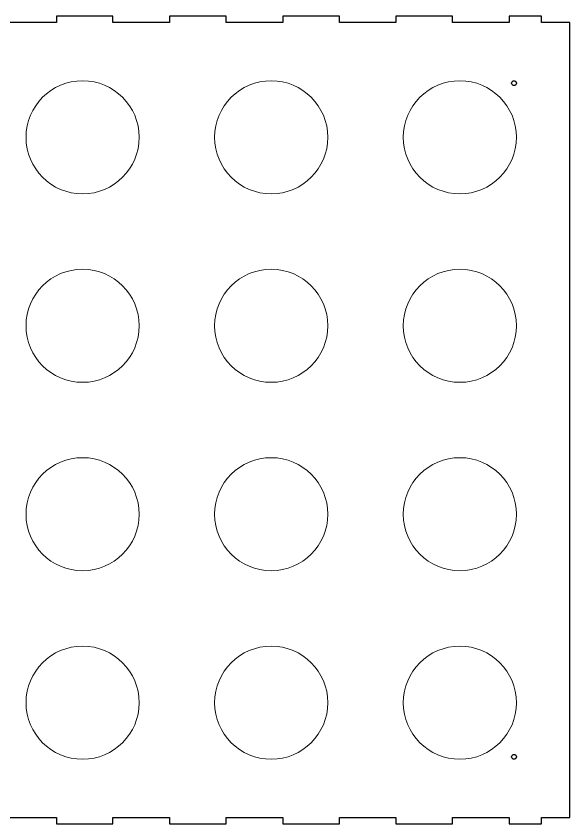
# Model space of a CAD drawing. Header units: millimetres. Extents: x 17 to 625, y 9 to 509.
# Drawn here: x 283 to 625, y 9 to 509 of the extents above; entities that cross this region are included whole.
import ezdxf

# ---------------------------------------------------------------- set-up
doc = ezdxf.new("R2010")
doc.units = ezdxf.units.MM

msp = doc.modelspace()

# ---------------------------------------------------------------- linework, layer by layer
for p, q in [((307.9, 505.27), (272.9, 505.27)), ((342.9, 509.27), (307.9, 509.27)), ((307.9, 509.27), (307.9, 505.27)), ((342.9, 505.27), (342.9, 509.27)), ((377.9, 505.27), (342.9, 505.27)), ((412.9, 509.27), (377.9, 509.27)), ((377.9, 509.27), (377.9, 505.27)), ((412.9, 505.27), (412.9, 509.27)), ((447.9, 505.27), (412.9, 505.27)), ((482.9, 509.27), (447.9, 509.27)), ((447.9, 509.27), (447.9, 505.27)), ((482.9, 505.27), (482.9, 509.27)), ((517.9, 505.27), (482.9, 505.27)), ((552.9, 509.27), (517.9, 509.27)), ((517.9, 509.27), (517.9, 505.27)), ((552.9, 505.27), (552.9, 509.27)), ((587.9, 505.27), (552.9, 505.27)), ((607.9, 509.27), (587.9, 509.27)), ((587.9, 509.27), (587.9, 505.27)), ((607.9, 505.27), (607.9, 509.27)), ((625.45, 505.27), (607.9, 505.27)), ((625.45, 13.27), (625.45, 505.27)), ((625.45, 13.27), (625.45, 405.27)), ((342.9, 9.27), (342.9, 13.27)), ((342.9, 13.27), (377.9, 13.27)), ((377.9, 13.27), (377.9, 9.27)), ((412.9, 9.27), (412.9, 13.27)), ((412.9, 13.27), (447.9, 13.27)), ((447.9, 13.27), (447.9, 9.27)), ((482.9, 9.27), (482.9, 13.27)), ((482.9, 13.27), (517.9, 13.27)), ((517.9, 13.27), (517.9, 9.27)), ((552.9, 9.27), (552.9, 13.27)), ((552.9, 13.27), (587.9, 13.27)), ((587.9, 13.27), (587.9, 9.27)), ((607.9, 9.27), (607.9, 13.27)), ((607.9, 13.27), (625.45, 13.27)), ((377.9, 9.27), (412.9, 9.27)), ((447.9, 9.27), (482.9, 9.27)), ((517.9, 9.27), (552.9, 9.27)), ((587.9, 9.27), (607.9, 9.27))]:
    msp.add_line(p, q)
msp.add_lwpolyline([(97.9, 9.27), (132.9, 9.27), (132.9, 13.27), (167.9, 13.27), (167.9, 9.27), (202.9, 9.27), (202.9, 13.27), (237.9, 13.27), (237.9, 9.27), (272.9, 9.27), (272.9, 13.27), (307.9, 13.27), (307.9, 9.27), (342.9, 9.27)])
at = {"color": 0, "linetype": 'Continuous', "lineweight": 0}
for centre in [(324.12, 434.27), (440.78, 434.27), (557.45, 434.27), (324.12, 317.61), (440.78, 317.61), (557.45, 317.61), (324.12, 200.94), (440.78, 200.94), (557.45, 200.94), (324.12, 84.27), (440.78, 84.27), (557.45, 84.27)]:
    msp.add_circle(centre, 35, dxfattribs=at)
for centre in [(590.95, 467.77), (590.95, 50.77)]:
    msp.add_circle(centre, 1.5)

doc.saveas('drawing.dxf')
